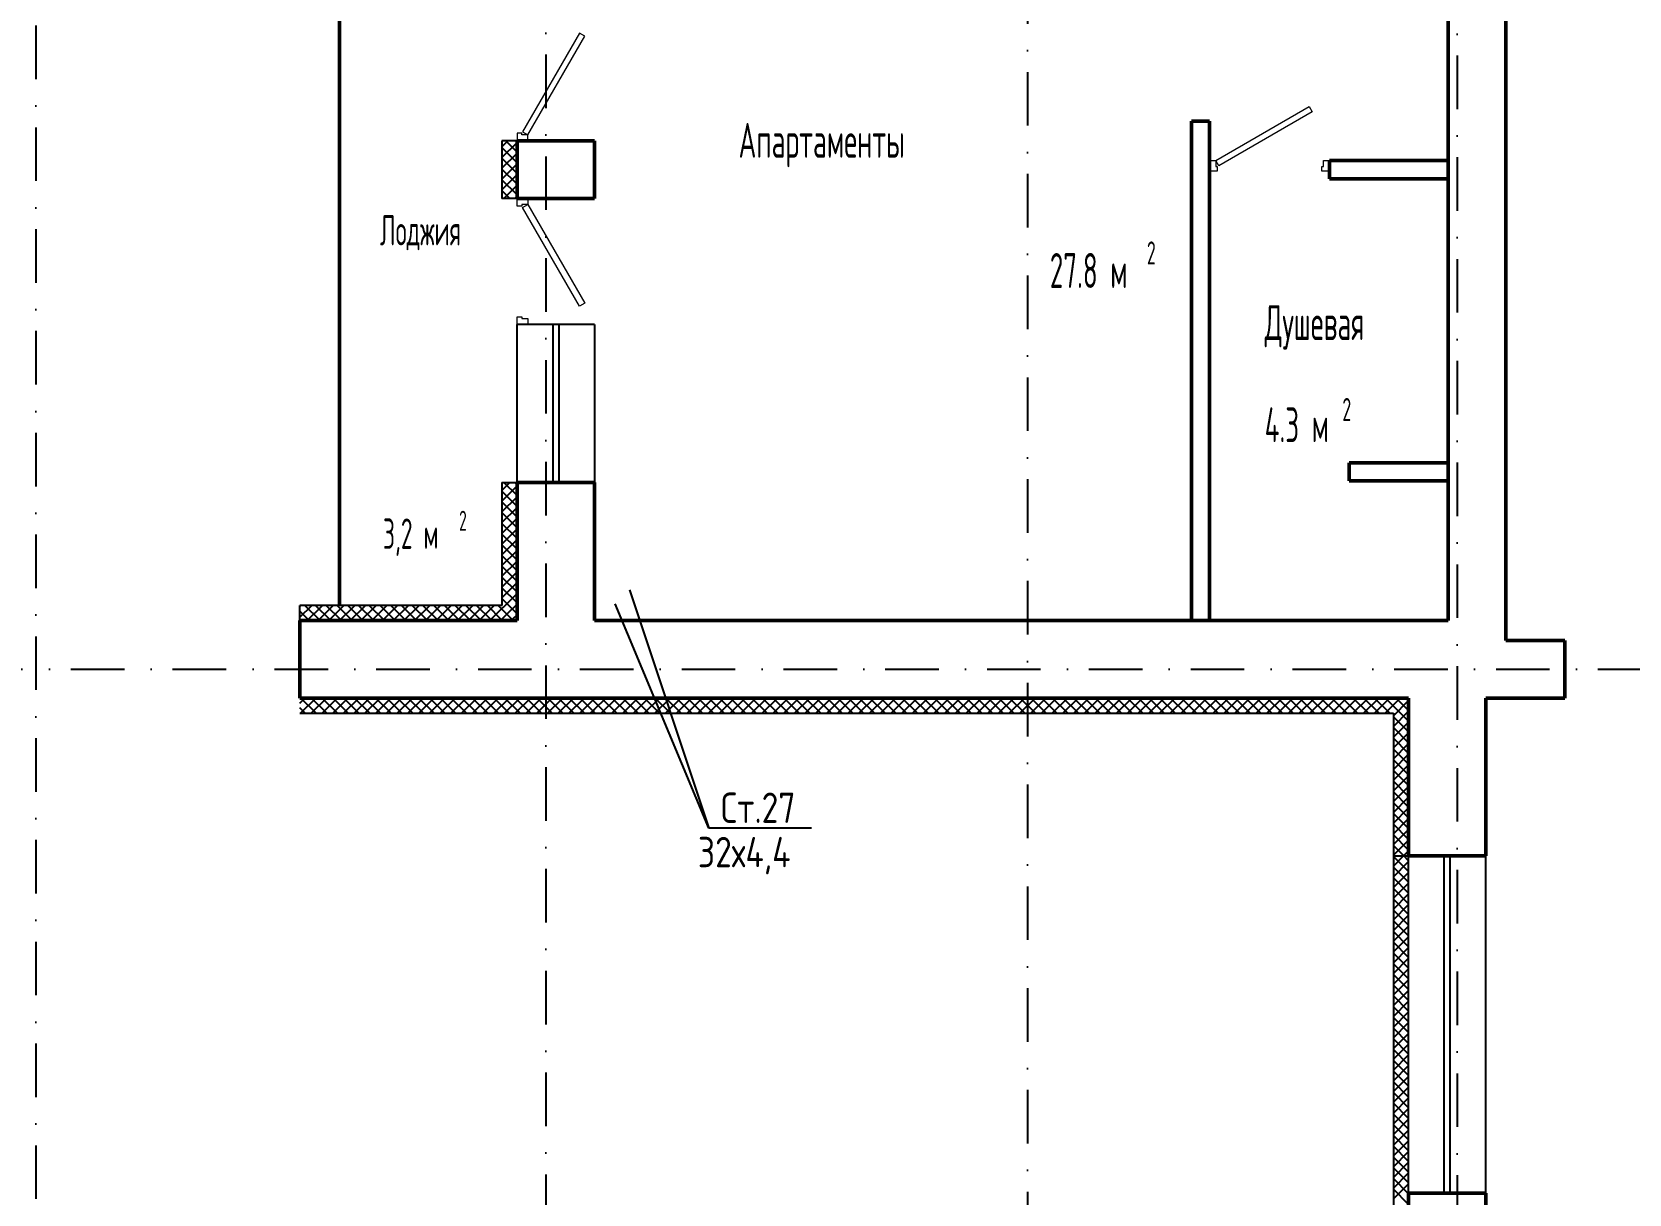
# Model space of a CAD drawing. Extents: x -1560602 to 321118, y -2308202 to -430103.
# Drawn here: x -1503551 to -1493034, y -2268090 to -2260437 of the extents above; entities that cross this region are included whole.
import ezdxf
from ezdxf.enums import TextEntityAlignment as Align

# ---------------------------------------------------------------- set-up
doc = ezdxf.new("R2010")
doc.units = 0
doc.header["$MEASUREMENT"] = 0
doc.linetypes.add('Dot & Dashed', pattern=[670.277762, 352.777767, -176.388884, 0, -141.111112])
doc.linetypes.add('Штрихпунктирная', pattern=[0.670278, 0.352778, -0.176389, 0, -0.141111])
doc.layers.get('0').update_dxf_attribs({"color": 255, "linetype": 'CONTINUOUS'})
doc.layers.add('Двери', color=4, linetype='CONTINUOUS', lineweight=15)
doc.layers.add('стены', color=5, linetype='CONTINUOUS', lineweight=50)
for name, color, linetype in [('Оси', 253, 'Dot & Dashed'), ('отделка', 240, 'CONTINUOUS'), ('Текст', 7, 'CONTINUOUS'), ('Утеплитель', 6, 'CONTINUOUS')]:
    doc.layers.add(name, color=color, linetype=linetype)
doc.styles.get("Standard").update_dxf_attribs({"font": 'spds.shx', "width": 0.7, "height": 250})

msp = doc.modelspace()

# ---------------------------------------------------------------- linework, layer by layer
at = {"color": 0}
for p, q in [((-1499615.6, -2264111.4, 0), (-1499092.5, -2265679.8)), ((-1499092.5, -2265679.8), (-1499709.9, -2264203.1, 0)), ((-1498417.9, -2265679.8), (-1499092.5, -2265679.8))]:
    msp.add_line(p, q, dxfattribs=at)
at = {"layer": 'Двери', "color": 0, "linetype": 'Continuous'}
for p, q in [((-1499945.4, -2260444.4), (-1500320.4, -2261093.9)), ((-1499910.7, -2260464.4), (-1499945.4, -2260444.4)), ((-1500285.7, -2261113.9), (-1499910.7, -2260464.4)), ((-1495755.7, -2261284), (-1495140.9, -2260929)), ((-1495120.9, -2260963.6), (-1495735.7, -2261318.6)), ((-1495140.9, -2260929), (-1495120.9, -2260963.6)), ((-1500325.7, -2261103.9), (-1500355.7, -2261103.9)), ((-1500355.7, -2261103.9), (-1500355.7, -2261153.9)), ((-1500325.7, -2261113.9), (-1500325.7, -2261103.9)), ((-1500285.7, -2261113.9), (-1500325.7, -2261113.9)), ((-1500320.4, -2261093.9), (-1500285.7, -2261113.9)), ((-1500285.7, -2261153.9), (-1500285.7, -2261113.9)), ((-1495795.7, -2261284), (-1495755.7, -2261284)), ((-1495755.7, -2261284), (-1495755.7, -2261324)), ((-1495735.7, -2261318.6), (-1495755.7, -2261284)), ((-1495045.7, -2261324), (-1495045.7, -2261284)), ((-1495045.7, -2261284), (-1495005.7, -2261284)), ((-1495745.7, -2261354), (-1495795.7, -2261354)), ((-1495755.7, -2261324), (-1495745.7, -2261324)), ((-1495745.7, -2261324), (-1495745.7, -2261354)), ((-1495055.7, -2261354), (-1495055.7, -2261324)), ((-1495055.7, -2261324), (-1495045.7, -2261324)), ((-1495005.7, -2261354), (-1495055.7, -2261354)), ((-1500355.7, -2261583.9), (-1500355.7, -2261533.9)), ((-1500325.7, -2261583.9), (-1500355.7, -2261583.9)), ((-1500285.7, -2261573.9), (-1500325.7, -2261573.9)), ((-1500325.7, -2261573.9), (-1500325.7, -2261583.9)), ((-1500320.4, -2261593.9), (-1500285.7, -2261573.9)), ((-1499945.4, -2262243.4), (-1500320.4, -2261593.9)), ((-1500285.7, -2261533.9), (-1500285.7, -2261573.9)), ((-1500285.7, -2261573.9), (-1499910.7, -2262223.4)), ((-1499910.7, -2262223.4), (-1499945.4, -2262243.4)), ((-1500355.7, -2262363.9), (-1500355.7, -2262313.9)), ((-1500355.7, -2262313.9), (-1500325.7, -2262313.9)), ((-1500325.7, -2262313.9), (-1500325.7, -2262323.9)), ((-1500325.7, -2262323.9), (-1500285.7, -2262323.9)), ((-1500285.7, -2262323.9), (-1500285.7, -2262363.9))]:
    msp.add_line(p, q, dxfattribs=at)
at = {"layer": 'Оси', "color": 0, "linetype": 'Штрихпунктирная', "lineweight": -3, "ltscale": 1000}
for p, q in [((-1500165.7, -2238463.9), (-1500165.7, -2295548.9)), ((-1503525.7, -2240283.9), (-1503525.7, -2295575.6)), ((-1496995.7, -2240589.6), (-1496995.7, -2295548.9)), ((-1494165.7, -2246513.9), (-1494165.7, -2295548.9)), ((-1505305.6, -2264633.9), (-1478850.7, -2264633.9))]:
    msp.add_line(p, q, dxfattribs=at)
at = {"layer": 'отделка', "color": 0, "ltscale": 100}
for p, q in [((-1499845.7, -2262364), (-1500355.7, -2262364)), ((-1500355.7, -2263403.9), (-1500355.7, -2262364)), ((-1500120.7, -2262364), (-1500120.7, -2263403.9)), ((-1500080.7, -2262364), (-1500080.7, -2263403.9)), ((-1499845.7, -2262364), (-1499845.7, -2263403.9)), ((-1494485.7, -2268083.9), (-1494485.7, -2265863.9)), ((-1494250.7, -2268083.9), (-1494250.7, -2265863.9)), ((-1494210.7, -2268083.9), (-1494210.7, -2265863.9)), ((-1493975.7, -2268083.9), (-1493975.7, -2265863.9))]:
    msp.add_line(p, q, dxfattribs=at)
at = {"layer": 'стены', "color": 0, "ltscale": 100}
for p, q in [((-1501525.7, -2254543.9), (-1501525.7, -2264213.9)), ((-1495915.7, -2264313.9), (-1495915.7, -2261024)), ((-1495915.7, -2261024), (-1495795.7, -2261024)), ((-1495795.7, -2261024), (-1495795.7, -2264313.9)), ((-1495005.7, -2261404), (-1495005.7, -2261284)), ((-1495005.7, -2261284), (-1494225.7, -2261284)), ((-1494225.7, -2261404), (-1495005.7, -2261404)), ((-1494875.7, -2263393.9), (-1494875.7, -2263274)), ((-1494875.7, -2263274), (-1494225.7, -2263274)), ((-1494225.7, -2263394), (-1494875.7, -2263393.9)), ((-1493455.7, -2264443.9), (-1493455.7, -2264823.9)), ((-1493975.7, -2268083.9), (-1494485.7, -2268083.9))]:
    msp.add_line(p, q, dxfattribs=at)
at = {"layer": 'стены', "color": 0, "linetype": 'Continuous'}
for p, q in [((-1494225.7, -2259423.9), (-1494225.7, -2264313.9)), ((-1493845.7, -2264313.9), (-1493845.7, -2259423.9)), ((-1500355.7, -2261153.9), (-1500355.7, -2261533.9)), ((-1500285.7, -2261153.9), (-1500355.7, -2261153.9)), ((-1500355.7, -2261153.9), (-1500285.7, -2261153.9)), ((-1500285.7, -2261153.9), (-1500355.7, -2261153.9)), ((-1499845.7, -2261153.9), (-1500285.7, -2261153.9)), ((-1499845.7, -2261533.9), (-1499845.7, -2261153.9)), ((-1500285.7, -2261533.9), (-1500355.7, -2261533.9)), ((-1500355.7, -2261533.9), (-1500285.7, -2261533.9)), ((-1500285.7, -2261533.9), (-1500355.7, -2261533.9)), ((-1499845.7, -2261533.9), (-1500285.7, -2261533.9)), ((-1500355.7, -2263403.9), (-1500355.7, -2264313.9)), ((-1500355.7, -2263403.9), (-1500285.7, -2263403.9)), ((-1500355.7, -2263403.9), (-1500285.7, -2263403.9)), ((-1500285.7, -2263403.9), (-1499845.7, -2263403.9)), ((-1499845.7, -2264313.9), (-1499845.7, -2263403.9)), ((-1501785.7, -2264313.9), (-1500355.7, -2264313.9)), ((-1501785.7, -2264823.9), (-1501785.7, -2264313.9)), ((-1500355.7, -2264313.9), (-1500355.7, -2264313.9)), ((-1494225.7, -2264313.9), (-1499845.7, -2264313.9)), ((-1493845.7, -2264443.9), (-1493845.7, -2264313.9)), ((-1493455.7, -2264443.9), (-1493845.7, -2264443.9)), ((-1501785.7, -2264823.9), (-1500355.7, -2264823.9)), ((-1500355.7, -2264823.9), (-1499931.7, -2264823.9)), ((-1499931.7, -2264823.9), (-1494485.7, -2264823.9)), ((-1499931.7, -2264823.9), (-1499931.7, -2264823.9)), ((-1494485.7, -2264823.9), (-1494485.7, -2265863.9)), ((-1493975.7, -2264823.9), (-1493845.7, -2264823.9)), ((-1493975.7, -2265863.9), (-1493975.7, -2264823.9)), ((-1493845.7, -2264823.9), (-1493455.7, -2264823.9)), ((-1494485.7, -2265863.9), (-1493975.7, -2265863.9)), ((-1494485.7, -2268083.9), (-1494485.7, -2269653.9)), ((-1493975.7, -2269143.9), (-1493975.7, -2268083.9))]:
    msp.add_line(p, q, dxfattribs=at)
at = {"layer": 'Утеплитель', "color": 0, "linetype": 'Continuous'}
for p, q in [((-1500355.7, -2261153.9), (-1500455.7, -2261153.9)), ((-1500455.7, -2261153.9), (-1500455.7, -2261533.9)), ((-1500455.7, -2261193.6), (-1500416.1, -2261153.9)), ((-1500455.7, -2261264.3), (-1500355.7, -2261164.3)), ((-1500355.7, -2261227.7), (-1500429.6, -2261153.9)), ((-1500355.7, -2261157), (-1500358.9, -2261153.9)), ((-1500355.7, -2261298.5), (-1500455.7, -2261198.5)), ((-1500455.7, -2261335), (-1500355.7, -2261235)), ((-1500355.7, -2261369.2), (-1500455.7, -2261269.2)), ((-1500455.7, -2261405.7), (-1500355.7, -2261305.7)), ((-1500355.7, -2261439.9), (-1500455.7, -2261339.9)), ((-1500455.7, -2261476.4), (-1500355.7, -2261376.4)), ((-1500355.7, -2261510.6), (-1500455.7, -2261410.6)), ((-1500403.1, -2261533.9), (-1500455.7, -2261481.3)), ((-1500442.5, -2261533.9), (-1500355.7, -2261447.1)), ((-1500355.7, -2261533.9), (-1500455.7, -2261533.9)), ((-1500371.8, -2261533.9), (-1500355.7, -2261517.8)), ((-1500455.7, -2263403.9), (-1500355.7, -2263403.9)), ((-1500455.7, -2263403.9), (-1500455.7, -2264213.9)), ((-1500455.7, -2263456.3), (-1500403.4, -2263403.9)), ((-1500455.7, -2263527), (-1500355.7, -2263427)), ((-1500355.7, -2263561.2), (-1500455.7, -2263461.2)), ((-1500455.7, -2263597.7), (-1500355.7, -2263497.7)), ((-1500355.7, -2263490.5), (-1500442.3, -2263403.9)), ((-1500355.7, -2263419.8), (-1500371.6, -2263403.9)), ((-1500355.7, -2263631.9), (-1500455.7, -2263531.9)), ((-1500455.7, -2263668.4), (-1500355.7, -2263568.4)), ((-1500355.7, -2263702.6), (-1500455.7, -2263602.6)), ((-1500455.7, -2263739.1), (-1500355.7, -2263639.1)), ((-1500355.7, -2263773.3), (-1500455.7, -2263673.3)), ((-1500455.7, -2263809.8), (-1500355.7, -2263709.8)), ((-1500355.7, -2263844), (-1500455.7, -2263744)), ((-1500455.7, -2263880.6), (-1500355.7, -2263780.6)), ((-1500355.7, -2263914.7), (-1500455.7, -2263814.7)), ((-1500455.7, -2263951.3), (-1500355.7, -2263851.3)), ((-1500355.7, -2263985.5), (-1500455.7, -2263885.5)), ((-1500455.7, -2264022), (-1500355.7, -2263922)), ((-1500355.7, -2264056.2), (-1500455.7, -2263956.2)), ((-1500455.7, -2264092.7), (-1500355.7, -2263992.7)), ((-1500355.7, -2264126.9), (-1500455.7, -2264026.9)), ((-1500455.7, -2264163.4), (-1500355.7, -2264063.4)), ((-1500355.7, -2264197.6), (-1500455.7, -2264097.6)), ((-1500435.5, -2264213.9), (-1500355.7, -2264134.1)), ((-1500455.7, -2264213.9), (-1501785.7, -2264213.9)), ((-1501785.7, -2264313.9), (-1501785.7, -2264213.9)), ((-1501785.7, -2264220.6), (-1501779, -2264213.9)), ((-1501785.7, -2264291.3), (-1501708.3, -2264213.9)), ((-1501653.6, -2264313.9), (-1501753.6, -2264213.9)), ((-1501737.6, -2264313.9), (-1501637.6, -2264213.9)), ((-1501582.9, -2264313.9), (-1501682.9, -2264213.9)), ((-1501666.9, -2264313.9), (-1501566.9, -2264213.9)), ((-1501512.2, -2264313.9), (-1501612.2, -2264213.9)), ((-1501596.2, -2264313.9), (-1501496.2, -2264213.9)), ((-1501441.5, -2264313.9), (-1501541.5, -2264213.9)), ((-1501525.5, -2264313.9), (-1501425.5, -2264213.9)), ((-1501370.8, -2264313.9), (-1501470.8, -2264213.9)), ((-1501454.8, -2264313.9), (-1501354.8, -2264213.9)), ((-1501300.1, -2264313.9), (-1501400.1, -2264213.9)), ((-1501384.1, -2264313.9), (-1501284.1, -2264213.9)), ((-1501229.4, -2264313.9), (-1501329.4, -2264213.9)), ((-1501313.4, -2264313.9), (-1501213.4, -2264213.9)), ((-1501158.7, -2264313.9), (-1501258.7, -2264213.9)), ((-1501242.6, -2264313.9), (-1501142.6, -2264213.9)), ((-1501088, -2264313.9), (-1501188, -2264213.9)), ((-1501171.9, -2264313.9), (-1501071.9, -2264213.9)), ((-1501017.3, -2264313.9), (-1501117.3, -2264213.9)), ((-1501101.2, -2264313.9), (-1501001.2, -2264213.9)), ((-1500946.5, -2264313.9), (-1501046.5, -2264213.9)), ((-1501030.5, -2264313.9), (-1500930.5, -2264213.9)), ((-1500875.8, -2264313.9), (-1500975.8, -2264213.9)), ((-1500959.8, -2264313.9), (-1500859.8, -2264213.9)), ((-1500805.1, -2264313.9), (-1500905.1, -2264213.9)), ((-1500889.1, -2264313.9), (-1500789.1, -2264213.9)), ((-1500734.4, -2264313.9), (-1500834.4, -2264213.9)), ((-1500818.4, -2264313.9), (-1500718.4, -2264213.9)), ((-1500663.7, -2264313.9), (-1500763.7, -2264213.9)), ((-1500747.7, -2264313.9), (-1500647.7, -2264213.9)), ((-1500593, -2264313.9), (-1500693, -2264213.9)), ((-1500677, -2264313.9), (-1500577, -2264213.9)), ((-1500522.3, -2264313.9), (-1500622.3, -2264213.9)), ((-1500606.2, -2264313.9), (-1500506.2, -2264213.9)), ((-1500455.7, -2264309.7), (-1500551.6, -2264213.9)), ((-1500535.5, -2264313.9), (-1500455.7, -2264234.1)), ((-1500455.7, -2264239), (-1500480.9, -2264213.9)), ((-1500410.1, -2264213.9), (-1500455.7, -2264168.3)), ((-1500455.7, -2264234.1), (-1500446.4, -2264224.8)), ((-1500380.9, -2264313.9), (-1500455.7, -2264239)), ((-1500446.4, -2264224.8), (-1500435.5, -2264213.9)), ((-1500413.7, -2264262.8), (-1500364.8, -2264213.9)), ((-1500355.7, -2264268.3), (-1500410.1, -2264213.9)), ((-1500364.8, -2264213.9), (-1500355.7, -2264204.8)), ((-1501724.4, -2264313.9), (-1501785.7, -2264252.5)), ((-1500464.8, -2264313.9), (-1500455.7, -2264304.8)), ((-1500455.7, -2264304.8), (-1500413.7, -2264262.8)), ((-1500451.6, -2264313.9), (-1500455.7, -2264309.7)), ((-1500394.1, -2264313.9), (-1500381, -2264300.8)), ((-1500381, -2264300.8), (-1500355.7, -2264275.5)), ((-1501785.7, -2264857), (-1501752.6, -2264823.9)), ((-1501781.9, -2264923.9), (-1501681.9, -2264823.9)), ((-1501680, -2264923.9), (-1501780, -2264823.9)), ((-1501711.2, -2264923.9), (-1501611.2, -2264823.9)), ((-1501609.3, -2264923.9), (-1501709.3, -2264823.9)), ((-1501640.5, -2264923.9), (-1501540.5, -2264823.9)), ((-1501538.6, -2264923.9), (-1501638.6, -2264823.9)), ((-1501569.8, -2264923.9), (-1501469.8, -2264823.9)), ((-1501467.9, -2264923.9), (-1501567.9, -2264823.9)), ((-1501499.1, -2264923.9), (-1501399.1, -2264823.9)), ((-1501397.2, -2264923.9), (-1501497.2, -2264823.9)), ((-1501428.4, -2264923.9), (-1501328.4, -2264823.9)), ((-1501326.5, -2264923.9), (-1501426.5, -2264823.9)), ((-1501357.7, -2264923.9), (-1501257.7, -2264823.9)), ((-1501255.8, -2264923.9), (-1501355.8, -2264823.9)), ((-1501287, -2264923.9), (-1501187, -2264823.9)), ((-1501185.1, -2264923.9), (-1501285.1, -2264823.9)), ((-1501216.2, -2264923.9), (-1501116.2, -2264823.9)), ((-1501114.4, -2264923.9), (-1501214.4, -2264823.9)), ((-1501145.5, -2264923.9), (-1501045.5, -2264823.9)), ((-1501043.6, -2264923.9), (-1501143.6, -2264823.9)), ((-1501074.8, -2264923.9), (-1500974.8, -2264823.9)), ((-1500972.9, -2264923.9), (-1501072.9, -2264823.9)), ((-1501004.1, -2264923.9), (-1500904.1, -2264823.9)), ((-1500902.2, -2264923.9), (-1501002.2, -2264823.9)), ((-1500933.4, -2264923.9), (-1500833.4, -2264823.9)), ((-1500831.5, -2264923.9), (-1500931.5, -2264823.9)), ((-1500862.7, -2264923.9), (-1500762.7, -2264823.9)), ((-1500760.8, -2264923.9), (-1500860.8, -2264823.9)), ((-1500792, -2264923.9), (-1500692, -2264823.9)), ((-1500690.1, -2264923.9), (-1500790.1, -2264823.9)), ((-1500721.3, -2264923.9), (-1500621.3, -2264823.9)), ((-1500619.4, -2264923.9), (-1500719.4, -2264823.9)), ((-1500650.6, -2264923.9), (-1500550.6, -2264823.9)), ((-1500548.7, -2264923.9), (-1500648.7, -2264823.9)), ((-1500579.8, -2264923.9), (-1500479.8, -2264823.9)), ((-1500478, -2264923.9), (-1500578, -2264823.9)), ((-1500509.1, -2264923.9), (-1500409.1, -2264823.9)), ((-1500407.3, -2264923.9), (-1500507.3, -2264823.9)), ((-1500438.4, -2264923.9), (-1500338.4, -2264823.9)), ((-1500336.5, -2264923.9), (-1500436.5, -2264823.9)), ((-1500367.7, -2264923.9), (-1500267.7, -2264823.9)), ((-1500265.8, -2264923.9), (-1500365.8, -2264823.9)), ((-1500297, -2264923.9), (-1500197, -2264823.9)), ((-1500195.1, -2264923.9), (-1500295.1, -2264823.9)), ((-1500226.3, -2264923.9), (-1500126.3, -2264823.9)), ((-1500124.4, -2264923.9), (-1500224.4, -2264823.9)), ((-1500155.6, -2264923.9), (-1500055.6, -2264823.9)), ((-1500053.7, -2264923.9), (-1500153.7, -2264823.9)), ((-1500084.9, -2264923.9), (-1499984.9, -2264823.9)), ((-1499983, -2264923.9), (-1500083, -2264823.9)), ((-1500014.2, -2264923.9), (-1499923.6, -2264833.3)), ((-1499912.3, -2264923.9), (-1500012.3, -2264823.9)), ((-1499943.5, -2264923.9), (-1499890.9, -2264871.3)), ((-1499871.2, -2264894.2), (-1499941.6, -2264823.9)), ((-1499923.6, -2264833.3), (-1499914.2, -2264823.9)), ((-1499890.9, -2264871.3), (-1499845.7, -2264826.2)), ((-1499845.7, -2264849), (-1499870.9, -2264823.9)), ((-1499845.7, -2264826.2), (-1499843.5, -2264823.9)), ((-1499845.7, -2264896.9), (-1499772.7, -2264823.9)), ((-1499770.9, -2264923.9), (-1499845.7, -2264849)), ((-1499802, -2264923.9), (-1499702, -2264823.9)), ((-1499700.1, -2264923.9), (-1499800.1, -2264823.9)), ((-1499731.3, -2264923.9), (-1499631.3, -2264823.9)), ((-1499629.4, -2264923.9), (-1499729.4, -2264823.9)), ((-1499660.6, -2264923.9), (-1499560.6, -2264823.9)), ((-1499558.7, -2264923.9), (-1499658.7, -2264823.9)), ((-1499589.9, -2264923.9), (-1499489.9, -2264823.9)), ((-1499488, -2264923.9), (-1499588, -2264823.9)), ((-1499519.2, -2264923.9), (-1499419.2, -2264823.9)), ((-1499417.3, -2264923.9), (-1499517.3, -2264823.9)), ((-1499448.5, -2264923.9), (-1499348.5, -2264823.9)), ((-1499346.6, -2264923.9), (-1499446.6, -2264823.9)), ((-1499377.8, -2264923.9), (-1499277.8, -2264823.9)), ((-1499275.9, -2264923.9), (-1499375.9, -2264823.9)), ((-1499307.1, -2264923.9), (-1499207.1, -2264823.9)), ((-1499205.2, -2264923.9), (-1499305.2, -2264823.9)), ((-1499236.3, -2264923.9), (-1499136.3, -2264823.9)), ((-1499134.5, -2264923.9), (-1499234.5, -2264823.9)), ((-1499165.6, -2264923.9), (-1499065.6, -2264823.9)), ((-1499063.7, -2264923.9), (-1499163.7, -2264823.9)), ((-1499094.9, -2264923.9), (-1498994.9, -2264823.9)), ((-1498993, -2264923.9), (-1499093, -2264823.9)), ((-1499024.2, -2264923.9), (-1498924.2, -2264823.9)), ((-1498922.3, -2264923.9), (-1499022.3, -2264823.9)), ((-1498953.5, -2264923.9), (-1498853.5, -2264823.9)), ((-1498851.6, -2264923.9), (-1498951.6, -2264823.9)), ((-1498882.8, -2264923.9), (-1498782.8, -2264823.9)), ((-1498780.9, -2264923.9), (-1498880.9, -2264823.9)), ((-1498812.1, -2264923.9), (-1498712.1, -2264823.9)), ((-1498710.2, -2264923.9), (-1498810.2, -2264823.9)), ((-1498741.4, -2264923.9), (-1498641.4, -2264823.9)), ((-1498639.5, -2264923.9), (-1498739.5, -2264823.9)), ((-1498670.7, -2264923.9), (-1498570.7, -2264823.9)), ((-1498568.8, -2264923.9), (-1498668.8, -2264823.9)), ((-1498599.9, -2264923.9), (-1498499.9, -2264823.9)), ((-1498498.1, -2264923.9), (-1498598.1, -2264823.9)), ((-1498529.2, -2264923.9), (-1498429.2, -2264823.9)), ((-1498427.4, -2264923.9), (-1498527.4, -2264823.9)), ((-1498458.5, -2264923.9), (-1498358.5, -2264823.9)), ((-1498356.6, -2264923.9), (-1498456.6, -2264823.9)), ((-1498387.8, -2264923.9), (-1498287.8, -2264823.9)), ((-1498285.9, -2264923.9), (-1498385.9, -2264823.9)), ((-1498317.1, -2264923.9), (-1498217.1, -2264823.9)), ((-1498215.2, -2264923.9), (-1498315.2, -2264823.9)), ((-1498246.4, -2264923.9), (-1498146.4, -2264823.9)), ((-1498144.5, -2264923.9), (-1498244.5, -2264823.9)), ((-1498175.7, -2264923.9), (-1498075.7, -2264823.9)), ((-1498073.8, -2264923.9), (-1498173.8, -2264823.9)), ((-1498105, -2264923.9), (-1498005, -2264823.9)), ((-1498003.1, -2264923.9), (-1498103.1, -2264823.9)), ((-1498034.3, -2264923.9), (-1497934.3, -2264823.9)), ((-1497932.4, -2264923.9), (-1498032.4, -2264823.9)), ((-1497963.6, -2264923.9), (-1497863.6, -2264823.9)), ((-1497861.7, -2264923.9), (-1497961.7, -2264823.9)), ((-1497892.8, -2264923.9), (-1497792.8, -2264823.9)), ((-1497791, -2264923.9), (-1497891, -2264823.9)), ((-1497822.1, -2264923.9), (-1497722.1, -2264823.9)), ((-1497720.2, -2264923.9), (-1497820.2, -2264823.9)), ((-1497751.4, -2264923.9), (-1497651.4, -2264823.9)), ((-1497649.5, -2264923.9), (-1497749.5, -2264823.9)), ((-1497680.7, -2264923.9), (-1497580.7, -2264823.9)), ((-1497578.8, -2264923.9), (-1497678.8, -2264823.9)), ((-1497610, -2264923.9), (-1497510, -2264823.9)), ((-1497508.1, -2264923.9), (-1497608.1, -2264823.9)), ((-1497539.3, -2264923.9), (-1497439.3, -2264823.9)), ((-1497437.4, -2264923.9), (-1497537.4, -2264823.9)), ((-1497468.6, -2264923.9), (-1497368.6, -2264823.9)), ((-1497366.7, -2264923.9), (-1497466.7, -2264823.9)), ((-1497397.9, -2264923.9), (-1497297.9, -2264823.9)), ((-1497296, -2264923.9), (-1497396, -2264823.9)), ((-1497327.2, -2264923.9), (-1497227.2, -2264823.9)), ((-1497225.3, -2264923.9), (-1497325.3, -2264823.9)), ((-1497256.4, -2264923.9), (-1497156.4, -2264823.9)), ((-1497154.6, -2264923.9), (-1497254.6, -2264823.9)), ((-1497185.7, -2264923.9), (-1497085.7, -2264823.9)), ((-1497083.8, -2264923.9), (-1497183.8, -2264823.9)), ((-1497115, -2264923.9), (-1497015, -2264823.9)), ((-1497013.1, -2264923.9), (-1497113.1, -2264823.9)), ((-1497044.3, -2264923.9), (-1496944.3, -2264823.9)), ((-1496942.4, -2264923.9), (-1497042.4, -2264823.9)), ((-1496973.6, -2264923.9), (-1496873.6, -2264823.9)), ((-1496871.7, -2264923.9), (-1496971.7, -2264823.9)), ((-1496902.9, -2264923.9), (-1496802.9, -2264823.9)), ((-1496801, -2264923.9), (-1496901, -2264823.9)), ((-1496832.2, -2264923.9), (-1496732.2, -2264823.9)), ((-1496730.3, -2264923.9), (-1496830.3, -2264823.9)), ((-1496761.5, -2264923.9), (-1496661.5, -2264823.9)), ((-1496659.6, -2264923.9), (-1496759.6, -2264823.9)), ((-1496690.8, -2264923.9), (-1496590.8, -2264823.9)), ((-1496588.9, -2264923.9), (-1496688.9, -2264823.9)), ((-1496620.1, -2264923.9), (-1496520.1, -2264823.9)), ((-1496518.2, -2264923.9), (-1496618.2, -2264823.9)), ((-1496549.3, -2264923.9), (-1496449.3, -2264823.9)), ((-1496447.5, -2264923.9), (-1496547.5, -2264823.9)), ((-1496478.6, -2264923.9), (-1496378.6, -2264823.9)), ((-1496376.7, -2264923.9), (-1496476.7, -2264823.9)), ((-1496407.9, -2264923.9), (-1496307.9, -2264823.9)), ((-1496306, -2264923.9), (-1496406, -2264823.9)), ((-1496337.2, -2264923.9), (-1496237.2, -2264823.9)), ((-1496235.3, -2264923.9), (-1496335.3, -2264823.9)), ((-1496266.5, -2264923.9), (-1496166.5, -2264823.9)), ((-1496164.6, -2264923.9), (-1496264.6, -2264823.9)), ((-1496195.8, -2264923.9), (-1496095.8, -2264823.9)), ((-1496093.9, -2264923.9), (-1496193.9, -2264823.9)), ((-1496125.1, -2264923.9), (-1496025.1, -2264823.9)), ((-1496023.2, -2264923.9), (-1496123.2, -2264823.9)), ((-1496054.4, -2264923.9), (-1495954.4, -2264823.9)), ((-1495952.5, -2264923.9), (-1496052.5, -2264823.9)), ((-1495983.7, -2264923.9), (-1495883.7, -2264823.9)), ((-1495881.8, -2264923.9), (-1495981.8, -2264823.9)), ((-1495912.9, -2264923.9), (-1495812.9, -2264823.9)), ((-1495811.1, -2264923.9), (-1495911.1, -2264823.9)), ((-1495842.2, -2264923.9), (-1495742.2, -2264823.9)), ((-1495740.3, -2264923.9), (-1495840.3, -2264823.9)), ((-1495771.5, -2264923.9), (-1495671.5, -2264823.9)), ((-1495669.6, -2264923.9), (-1495769.6, -2264823.9)), ((-1495700.8, -2264923.9), (-1495600.8, -2264823.9)), ((-1495598.9, -2264923.9), (-1495698.9, -2264823.9)), ((-1495630.1, -2264923.9), (-1495530.1, -2264823.9)), ((-1495528.2, -2264923.9), (-1495628.2, -2264823.9)), ((-1495559.4, -2264923.9), (-1495459.4, -2264823.9)), ((-1495457.5, -2264923.9), (-1495557.5, -2264823.9)), ((-1495488.7, -2264923.9), (-1495388.7, -2264823.9)), ((-1495386.8, -2264923.9), (-1495486.8, -2264823.9)), ((-1495418, -2264923.9), (-1495318, -2264823.9)), ((-1495316.1, -2264923.9), (-1495416.1, -2264823.9)), ((-1495347.3, -2264923.9), (-1495247.3, -2264823.9)), ((-1495245.4, -2264923.9), (-1495345.4, -2264823.9)), ((-1495276.5, -2264923.9), (-1495176.5, -2264823.9)), ((-1495174.7, -2264923.9), (-1495274.7, -2264823.9)), ((-1495205.8, -2264923.9), (-1495105.8, -2264823.9)), ((-1495103.9, -2264923.9), (-1495203.9, -2264823.9)), ((-1495135.1, -2264923.9), (-1495035.1, -2264823.9)), ((-1495033.2, -2264923.9), (-1495133.2, -2264823.9)), ((-1495064.4, -2264923.9), (-1494964.4, -2264823.9)), ((-1494962.5, -2264923.9), (-1495062.5, -2264823.9)), ((-1494993.7, -2264923.9), (-1494893.7, -2264823.9)), ((-1494891.8, -2264923.9), (-1494991.8, -2264823.9)), ((-1494923, -2264923.9), (-1494823, -2264823.9)), ((-1494821.1, -2264923.9), (-1494921.1, -2264823.9)), ((-1494852.3, -2264923.9), (-1494752.3, -2264823.9)), ((-1494750.4, -2264923.9), (-1494850.4, -2264823.9)), ((-1494781.6, -2264923.9), (-1494681.6, -2264823.9)), ((-1494679.7, -2264923.9), (-1494779.7, -2264823.9)), ((-1494710.9, -2264923.9), (-1494610.9, -2264823.9)), ((-1494609, -2264923.9), (-1494709, -2264823.9)), ((-1494640.2, -2264923.9), (-1494540.2, -2264823.9)), ((-1494562, -2264900.2), (-1494638.3, -2264823.9)), ((-1494585.7, -2264940.2), (-1494485.7, -2264840.2)), ((-1494526.6, -2264864.8), (-1494567.6, -2264823.9)), ((-1494485.7, -2264905.7), (-1494526.6, -2264864.8)), ((-1494491.3, -2264829.5), (-1494496.8, -2264823.9)), ((-1494485.7, -2264835), (-1494491.3, -2264829.5)), ((-1501750.8, -2264923.9), (-1501785.7, -2264888.9)), ((-1501785.7, -2264923.9), (-1499845.7, -2264923.9)), ((-1499872.7, -2264923.9), (-1499858.2, -2264909.4)), ((-1499845.7, -2264919.7), (-1499871.2, -2264894.2)), ((-1499858.2, -2264909.4), (-1499845.7, -2264896.9)), ((-1499841.6, -2264923.9), (-1499845.7, -2264919.7)), ((-1499845.7, -2264923.9), (-1494585.7, -2264923.9)), ((-1494585.7, -2265010.9), (-1494485.7, -2264910.9)), ((-1494585.7, -2264923.9), (-1494585.7, -2265863.9)), ((-1494485.7, -2265047.1), (-1494585.7, -2264947.1)), ((-1494485.7, -2264976.4), (-1494562, -2264900.2)), ((-1494585.7, -2265081.6), (-1494485.7, -2264981.6)), ((-1494485.7, -2265117.8), (-1494585.7, -2265017.8)), ((-1494585.7, -2265152.3), (-1494485.7, -2265052.3)), ((-1494485.7, -2265188.6), (-1494585.7, -2265088.6)), ((-1494585.7, -2265223), (-1494485.7, -2265123)), ((-1494485.7, -2265259.3), (-1494585.7, -2265159.3)), ((-1494585.7, -2265293.8), (-1494485.7, -2265193.8)), ((-1494485.7, -2265330), (-1494585.7, -2265230)), ((-1494585.7, -2265364.5), (-1494485.7, -2265264.5)), ((-1494485.7, -2265400.7), (-1494585.7, -2265300.7)), ((-1494585.7, -2265435.2), (-1494485.7, -2265335.2)), ((-1494485.7, -2265471.4), (-1494585.7, -2265371.4)), ((-1494585.7, -2265505.9), (-1494485.7, -2265405.9)), ((-1494485.7, -2265542.1), (-1494585.7, -2265442.1)), ((-1494585.7, -2265576.6), (-1494485.7, -2265476.6)), ((-1494485.7, -2265612.8), (-1494585.7, -2265512.8)), ((-1494585.7, -2265647.3), (-1494485.7, -2265547.3)), ((-1494485.7, -2265683.5), (-1494585.7, -2265583.5)), ((-1494585.7, -2265718), (-1494485.7, -2265618)), ((-1494485.7, -2265754.2), (-1494585.7, -2265654.2)), ((-1494585.7, -2265788.7), (-1494485.7, -2265688.7)), ((-1494485.7, -2265825), (-1494585.7, -2265725)), ((-1494585.7, -2265859.4), (-1494485.7, -2265759.4)), ((-1494517.5, -2265863.9), (-1494585.7, -2265795.7)), ((-1494585.7, -2265863.9), (-1494485.7, -2265863.9)), ((-1494585.7, -2265863.9), (-1494485.7, -2265863.9)), ((-1494585.7, -2265863.9), (-1494585.7, -2269303.9)), ((-1494585.7, -2265930.2), (-1494519.5, -2265863.9)), ((-1494485.7, -2265966.4), (-1494585.7, -2265866.4)), ((-1494585.7, -2266000.9), (-1494485.7, -2265900.9)), ((-1494519.5, -2265863.9), (-1494485.7, -2265830.2)), ((-1494485.7, -2265895.7), (-1494517.5, -2265863.9)), ((-1494485.7, -2266037.1), (-1494585.7, -2265937.1)), ((-1494585.7, -2266071.6), (-1494485.7, -2265971.6)), ((-1494485.7, -2266107.8), (-1494585.7, -2266007.8)), ((-1494585.7, -2266142.3), (-1494485.7, -2266042.3)), ((-1494485.7, -2266178.5), (-1494585.7, -2266078.5)), ((-1494585.7, -2266213), (-1494485.7, -2266113)), ((-1494485.7, -2266249.2), (-1494585.7, -2266149.2)), ((-1494585.7, -2266283.7), (-1494485.7, -2266183.7)), ((-1494485.7, -2266319.9), (-1494585.7, -2266219.9)), ((-1494585.7, -2266354.4), (-1494485.7, -2266254.4)), ((-1494485.7, -2266390.6), (-1494585.7, -2266290.6)), ((-1494585.7, -2266425.1), (-1494485.7, -2266325.1)), ((-1494485.7, -2266461.3), (-1494585.7, -2266361.3)), ((-1494585.7, -2266495.8), (-1494485.7, -2266395.8)), ((-1494485.7, -2266532.1), (-1494585.7, -2266432.1)), ((-1494585.7, -2266566.5), (-1494485.7, -2266466.5)), ((-1494485.7, -2266602.8), (-1494585.7, -2266502.8)), ((-1494585.7, -2266637.3), (-1494485.7, -2266537.3)), ((-1494485.7, -2266673.5), (-1494585.7, -2266573.5)), ((-1494585.7, -2266708), (-1494485.7, -2266608)), ((-1494485.7, -2266744.2), (-1494585.7, -2266644.2)), ((-1494585.7, -2266778.7), (-1494485.7, -2266678.7)), ((-1494485.7, -2266814.9), (-1494585.7, -2266714.9)), ((-1494585.7, -2266849.4), (-1494485.7, -2266749.4)), ((-1494485.7, -2266885.6), (-1494585.7, -2266785.6)), ((-1494585.7, -2266920.1), (-1494485.7, -2266820.1)), ((-1494485.7, -2266956.3), (-1494585.7, -2266856.3)), ((-1494585.7, -2266990.8), (-1494485.7, -2266890.8)), ((-1494485.7, -2267027), (-1494585.7, -2266927)), ((-1494585.7, -2267061.5), (-1494485.7, -2266961.5)), ((-1494485.7, -2267097.7), (-1494585.7, -2266997.7)), ((-1494585.7, -2267132.2), (-1494485.7, -2267032.2)), ((-1494485.7, -2267168.5), (-1494585.7, -2267068.5)), ((-1494585.7, -2267202.9), (-1494485.7, -2267102.9)), ((-1494485.7, -2267239.2), (-1494585.7, -2267139.2)), ((-1494585.7, -2267273.7), (-1494485.7, -2267173.7)), ((-1494485.7, -2267309.9), (-1494585.7, -2267209.9)), ((-1494585.7, -2267344.4), (-1494485.7, -2267244.4)), ((-1494485.7, -2267380.6), (-1494585.7, -2267280.6)), ((-1494585.7, -2267415.1), (-1494485.7, -2267315.1)), ((-1494485.7, -2267451.3), (-1494585.7, -2267351.3)), ((-1494585.7, -2267485.8), (-1494485.7, -2267385.8)), ((-1494485.7, -2267522), (-1494585.7, -2267422)), ((-1494585.7, -2267556.5), (-1494485.7, -2267456.5)), ((-1494485.7, -2267592.7), (-1494585.7, -2267492.7)), ((-1494585.7, -2267627.2), (-1494485.7, -2267527.2)), ((-1494485.7, -2267663.4), (-1494585.7, -2267563.4)), ((-1494585.7, -2267697.9), (-1494485.7, -2267597.9)), ((-1494485.7, -2267734.1), (-1494585.7, -2267634.1)), ((-1494585.7, -2267768.6), (-1494485.7, -2267668.6)), ((-1494485.7, -2267804.9), (-1494585.7, -2267704.9)), ((-1494585.7, -2267839.3), (-1494485.7, -2267739.3)), ((-1494485.7, -2267875.6), (-1494585.7, -2267775.6)), ((-1494585.7, -2267910.1), (-1494485.7, -2267810.1)), ((-1494485.7, -2267946.3), (-1494585.7, -2267846.3)), ((-1494585.7, -2267980.8), (-1494485.7, -2267880.8)), ((-1494485.7, -2268017), (-1494585.7, -2267917)), ((-1494585.7, -2268051.5), (-1494485.7, -2267951.5)), ((-1494485.7, -2268087.7), (-1494585.7, -2267987.7)), ((-1494585.7, -2268122.2), (-1494485.7, -2268022.2)), ((-1494485.7, -2268158.4), (-1494585.7, -2268058.4))]:
    msp.add_line(p, q, dxfattribs=at)

# ---------------------------------------------------------------- texts
at = {"color": 0}
msp.add_text('Ст.27', height=200, dxfattribs=at).set_placement((-1498768.2, -2265546.1), align=Align.MIDDLE_CENTER)
msp.add_text('32х4,4', height=200, dxfattribs=at).set_placement((-1499165.6, -2265938.2))
at = {"layer": 'Текст', "color": 0, "linetype": 'Continuous', "width": 0.7}
for s, height, p in [('Апартаменты', 230, (-1498897.3, -2261265.7)), ('Лоджия', 200, (-1501258.5, -2261842.9)), ('2', 151.8, (-1496208.8, -2261968.2)), ('27.8 м', 230, (-1496848.1, -2262123.1)), ('Душевая', 230, (-1495433.2, -2262466.3)), ('2', 151.8, (-1494921.6, -2262999.5)), ('4.3 м', 230, (-1495433.2, -2263138.8)), ('2', 132, (-1500738.1, -2263722.3)), ('3,2 м', 200, (-1501239.2, -2263841.1))]:
    msp.add_text(s, height=height, dxfattribs=at).set_placement(p)

doc.saveas('drawing.dxf')
